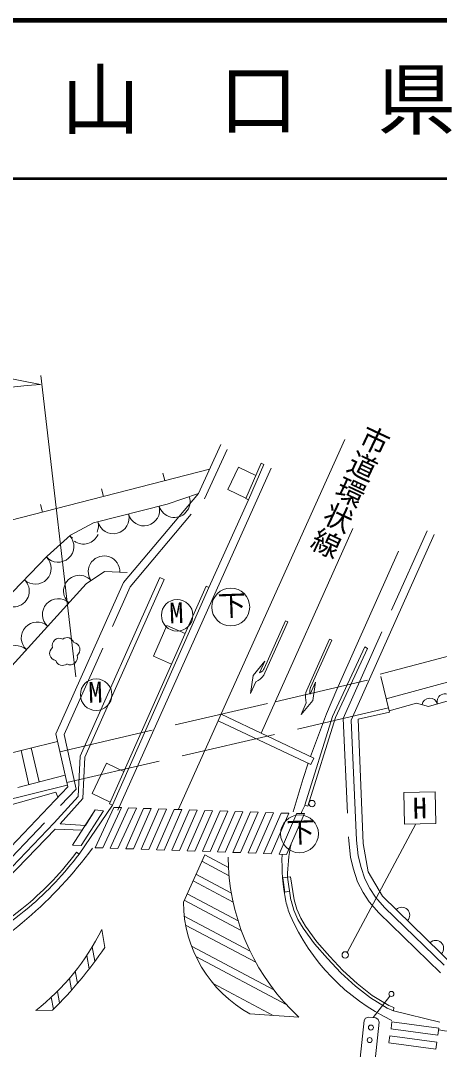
# Model space of a CAD drawing. Units: millimetres, scale not verified, with parts at other scales. Extents: x 40000 to 212862254, y 20000 to 40005403.
# Drawn here: x 335302 to 361830, y 314844 to 380000 of the extents above; entities that cross this region are included whole.
import ezdxf
from ezdxf.enums import TextEntityAlignment as Align

# ---------------------------------------------------------------- set-up
doc = ezdxf.new("R2010")
doc.units = ezdxf.units.MM
doc.header["$LTSCALE"] = 1000
doc.linetypes.add('DASHED', pattern=[7.5, 6, -1.5])
for name, color, linetype, lineweight in [('M-BGD', 7, 'Continuous', 13), ('M-STR-HTXT', 7, 'Continuous', 13), ('M-STR-STRC', 7, 'Continuous', 13), ('M-TTL', 2, 'Continuous', 140), ('M-TTL-LINE', 7, 'Continuous', 50), ('M-TTL-TXT', 7, 'Continuous', 13)]:
    doc.layers.add(name, color=color, linetype=linetype, lineweight=lineweight)
doc.styles.add('@ＭＳ ゴシック', font='')
doc.styles.add('ＭＳ ゴシック', font='')
doc.styles.get('@ＭＳ ゴシック').set_extended_font_data('@MS Gothic')
doc.styles.get('ＭＳ ゴシック').set_extended_font_data('MS Gothic')

msp = doc.modelspace()

# ---------------------------------------------------------------- linework, layer by layer
at = {"layer": 'M-BGD'}
for p, q in [((346561, 350041), (347995, 353156)), ((349560, 349738), (350533, 351971)), ((350716, 351889), (349743, 349659)), ((350533, 351971), (350716, 351889)), ((347276, 351593), (302850, 340174)), ((344433, 350863), (344309, 351347)), ((348429, 350307), (349112, 351720)), ((349112, 351720), (350196, 351197)), ((340559, 349867), (340435, 350351)), ((341823, 344417), (346561, 350041)), ((344590, 349381), (346561, 350041)), ((349568, 349757), (348429, 350307)), ((336685, 348871), (336560, 349355)), ((339926, 348184), (344590, 349381)), ((349743, 349659), (347230, 344094)), ((349743, 349659), (349560, 349738)), ((338459, 347402), (339926, 348184)), ((336982, 346075), (338459, 347402)), ((356234, 335703), (361504, 347463)), ((334285, 343282), (336982, 346075)), ((358071, 338600), (384600, 345621)), ((344123, 344735), (339074, 333421)), ((340612, 345112), (339454, 344338)), ((342047, 345045), (340612, 345112)), ((344397, 344613), (344123, 344735)), ((339454, 344338), (334350, 338700)), ((337540, 334834), (341823, 344417)), ((339371, 333350), (344397, 344613)), ((347047, 344176), (340937, 330403)), ((341114, 330309), (347230, 344094)), ((347230, 344094), (347047, 344176)), ((358460, 337046), (386109, 344542)), ((343712, 339748), (344571, 341686)), ((344571, 341686), (345718, 341178)), ((355061, 335928), (357101, 340329)), ((357282, 340242), (355249, 335858)), ((357101, 340329), (357282, 340242)), ((344858, 339241), (343712, 339748)), ((358662, 336210), (358120, 338458)), ((364475, 337516), (361145, 336570)), ((356679, 335760), (358662, 336210)), ((358640, 336296), (360380, 336769)), ((361145, 336570), (360380, 336769)), ((353308, 330302), (355061, 335928)), ((355249, 335858), (353500, 330244)), ((356585, 328086), (356234, 335703)), ((356991, 327882), (356682, 335765)), ((329612, 332368), (337647, 334353)), ((338285, 331481), (337540, 334834)), ((335344, 333784), (335825, 331609)), ((335980, 333941), (336486, 331781)), ((339074, 333421), (338945, 330858)), ((339371, 333350), (339239, 330736)), ((339836, 331052), (340750, 332965)), ((340750, 332965), (341842, 332443)), ((338124, 332207), (335125, 331427)), ((338262, 331585), (330225, 329589)), ((330339, 329091), (337542, 331131)), ((332393, 325269), (338285, 331481)), ((337542, 331131), (337655, 330811)), ((340982, 330505), (339836, 331052)), ((337440, 329184), (338945, 330858)), ((337800, 329136), (339239, 330736)), ((340937, 330403), (341114, 330309)), ((340016, 330011), (338591, 327781)), ((339007, 327214), (341114, 330309)), ((340546, 329961), (339134, 327749)), ((339420, 329030), (340016, 330011)), ((340016, 330011), (340546, 329961)), ((353500, 330244), (353308, 330302)), ((332941, 324517), (337440, 329184)), ((337800, 329136), (339420, 329030)), ((337495, 328797), (333109, 324262)), ((339212, 328737), (337495, 328797)), ((339134, 327749), (338591, 327781)), ((356086, 328048), (356199, 327025)), ((356692, 327109), (356585, 328086)), ((357311, 326100), (356991, 327882)), ((338853, 327341), (339007, 327214)), ((356870, 326357), (356692, 327109)), ((356363, 326328), (356641, 325463)), ((357103, 325657), (356870, 326357)), ((358228, 324546), (357311, 326100)), ((352404, 325772), (351904, 325701)), ((351904, 325701), (352035, 324811)), ((352428, 324292), (352206, 325742)), ((352626, 324322), (352404, 325772)), ((356641, 325463), (356991, 324780)), ((357422, 325035), (357103, 325657)), ((352035, 324811), (352342, 324856)), ((356991, 324780), (357389, 324193)), ((357787, 324496), (357422, 325035)), ((358353, 323830), (357787, 324496)), ((362819, 320056), (358228, 324546)), ((352430, 324278), (352612, 323656)), ((352800, 323725), (352626, 324322)), ((357389, 324193), (357987, 323488)), ((362130, 320170), (358353, 323830)), ((352612, 323656), (352870, 323065)), ((353048, 323157), (352800, 323725)), ((352870, 323065), (353190, 322531)), ((353357, 322642), (353048, 323157)), ((353190, 322531), (353916, 321541)), ((354072, 321666), (353357, 322642)), ((353916, 321541), (354739, 320601)), ((354888, 320734), (354072, 321666)), ((354739, 320601), (355578, 319694)), ((355721, 319834), (354888, 320734)), ((355578, 319694), (356510, 318855)), ((356628, 319017), (355721, 319834)), ((356510, 318855), (357463, 318104)), ((357575, 318268), (356628, 319017)), ((357463, 318104), (358524, 317456)), ((358634, 317623), (357575, 318268)), ((358692, 318226), (357634, 316864)), ((358524, 317456), (358924, 317287)), ((358953, 317489), (358634, 317623)), ((358953, 317489), (358924, 317287)), ((356811, 314290), (357059, 316677)), ((357059, 316677), (357155, 316828)), ((357155, 316828), (357322, 316891)), ((357322, 316891), (357799, 316842)), ((357799, 316842), (357950, 316746)), ((357950, 316746), (358013, 316579)), ((361864, 316573), (358924, 317287)), ((358013, 316579), (357766, 314192))]:
    msp.add_line(p, q, dxfattribs=at)
at = {"layer": 'M-BGD', "linetype": 'DASHED'}
for p, q in [((346944, 349719), (348377, 352834)), ((342251, 344149), (346944, 349719)), ((355733, 335807), (361057, 347686)), ((338064, 334781), (342251, 344149)), ((351432, 336862), (358130, 338416)), ((337791, 333697), (351432, 336862)), ((338226, 331745), (358598, 336472)), ((355733, 335807), (356086, 328048)), ((338830, 331330), (338064, 334781)), ((332680, 324845), (338830, 331330)), ((356199, 327025), (356363, 326328)), ((357987, 323488), (361895, 319702))]:
    msp.add_line(p, q, dxfattribs=at)
at = {"layer": 'M-BGD'}
for centre, radius in [((348613, 342860), 1200), ((345219, 342338), 1000), ((340089, 337308), 1000), ((353761, 330415), 200), ((352967, 328498), 1200), ((355863, 320829), 200), ((358788, 318354), 160), ((357495, 316230), 160), ((357412, 315435), 160)]:
    msp.add_circle(centre, radius, dxfattribs=at)
for centre, radius, start, end in [((343109, 349001), 1000, 194.39572, 14.39572), ((345037, 349531), 1000, 196.30119, 18.53142), ((341172, 348504), 1000, 194.39572, 14.39572), ((339235, 348007), 1000, 336.30982, 14.39572), ((337677, 346700), 1000, 222.18034, 41.95922), ((339165, 348037), 1000, 221.93728, 234.61915), ((339296, 347849), 1000, 234.61915, 336.30982), ((336242, 345309), 1000, 226.00554, 46.00554), ((340589, 345099), 998, 358.10262, 213.88457), ((339023, 343872), 997, 42.2882, 228.22822), ((334855, 343869), 999, 224.24233, 46.15956), ((337688, 342387), 1000, 47.8406, 227.8406), ((336346, 340905), 1000, 47.8406, 227.8406), ((337758, 340436), 450, 61.47738, 199.18519), ((338241, 340471), 450, 17.94631, 126.68428), ((335003, 339423), 1000, 47.78188, 227.65967), ((337593, 339921), 450, 125.44539, 263.1532), ((338615, 340162), 450, 305.44539, 83.1532), ((337968, 339613), 450, 197.94631, 306.68428), ((338451, 339648), 450, 241.47738, 19.18519), ((361220, 336597), 494, 15.26579, 170.60159), ((362178, 336863), 500, 15.86033, 195.86033), ((362292, 325717), 10085, 152.96327, 156.21384), ((362292, 325717), 10085, 167.84811, 179.85767), ((323200, 338958), 19492, 309.84201, 323.41834), ((322892, 339248), 20112, 309.99152, 323.25125), ((316750, 347270), 30009, 297.50105, 309.13051), ((319053, 343776), 26049, 296.56792, 310.05972), ((359451, 323350), 500, 315.6371, 135.6371), ((361596, 321252), 500, 315.6371, 135.6371)]:
    msp.add_arc(centre, radius, start, end, dxfattribs=at)
at = {"layer": 'M-STR-HTXT'}
for p, q in [((336573, 356957), (333872, 357481)), ((338799, 338442), (336589, 357531)), ((359569, 331106), (361566, 331150)), ((359613, 329109), (359569, 331106)), ((361566, 331150), (361610, 329153)), ((355993, 320987), (360342, 329125)), ((361610, 329153), (359613, 329109))]:
    msp.add_line(p, q, dxfattribs=at)
msp.add_lwpolyline([(60408, 320076), (70885, 321583), (105542, 326657), (137403, 331224), (195648, 339702), (236062, 345549), (257125, 348336), (287310, 351924), (321858, 355438), (335727, 356899), (336573, 356957)], dxfattribs=at)
at = {"layer": 'M-STR-STRC'}
for p, q in [((348012, 336098), (355838, 353465)), ((341472, 329995), (351178, 351657)), ((356341, 347842), (350539, 334865)), ((359233, 346403), (356612, 340530)), ((352083, 341976), (350737, 338966)), ((352223, 341914), (350780, 338686)), ((352223, 341914), (352083, 341976)), ((354868, 340828), (353425, 337600)), ((354868, 340828), (355007, 340765)), ((355007, 340765), (353662, 337755)), ((356612, 340530), (355327, 337645)), ((350778, 339432), (350041, 338532)), ((350445, 338687), (350778, 339432)), ((349862, 337383), (350041, 338532)), ((350344, 338211), (350195, 338128)), ((350519, 338728), (350445, 338687)), ((349862, 337383), (350195, 338128)), ((353649, 337351), (353982, 338096)), ((353982, 338096), (353803, 336947)), ((355328, 337646), (354669, 336104)), ((353066, 336048), (353803, 336947)), ((353361, 336958), (353399, 336792)), ((353630, 337434), (353649, 337351)), ((353066, 336048), (353399, 336792)), ((345309, 330063), (347814, 335655)), ((347814, 335655), (348012, 336098)), ((347814, 335657), (353682, 332884)), ((353874, 333291), (347998, 336067)), ((353659, 333401), (354669, 336104)), ((353197, 332003), (353517, 332972)), ((353682, 332884), (353874, 333291)), ((352577, 329885), (353198, 332005)), ((341200, 330173), (340028, 327619)), ((341687, 330157), (340515, 327603)), ((342146, 330142), (340974, 327587)), ((341200, 330173), (341687, 330157)), ((342634, 330125), (341462, 327571)), ((343096, 330110), (341978, 327554)), ((342146, 330142), (342634, 330125)), ((343580, 330093), (342462, 327537)), ((344064, 330077), (342946, 327521)), ((343580, 330093), (343096, 330110)), ((344548, 330061), (343430, 327505)), ((343914, 327488), (345032, 330044)), ((344548, 330061), (344064, 330077)), ((345516, 330028), (344398, 327472)), ((344882, 327456), (346000, 330012)), ((345516, 330028), (345032, 330044)), ((346484, 329995), (345366, 327439)), ((345850, 327423), (346968, 329979)), ((346484, 329995), (346000, 330012)), ((347452, 329963), (346334, 327407)), ((346818, 327390), (347936, 329946)), ((347452, 329963), (346968, 329979)), ((347302, 327374), (348420, 329930)), ((348904, 329914), (347785, 327358)), ((348420, 329930), (347936, 329946)), ((348269, 327341), (349388, 329897)), ((349872, 329881), (348753, 327325)), ((349388, 329897), (348904, 329914)), ((349237, 327309), (350356, 329865)), ((350840, 329848), (349721, 327292)), ((350356, 329865), (349872, 329881)), ((351324, 329832), (350205, 327276)), ((350689, 327260), (351808, 329816)), ((351324, 329832), (350840, 329848)), ((352292, 329800), (351171, 327238)), ((351671, 327216), (352795, 329795)), ((352294, 329804), (351808, 329816)), ((352151, 327194), (353276, 329780)), ((353276, 329780), (352798, 329791)), ((340028, 327619), (340515, 327603)), ((340974, 327587), (341462, 327571)), ((341978, 327554), (342462, 327537)), ((342946, 327521), (343430, 327505)), ((343923, 327488), (344398, 327472)), ((344882, 327456), (345366, 327439)), ((345614, 324176), (346965, 327173)), ((345850, 327423), (346334, 327407)), ((346818, 327390), (347302, 327374)), ((348471, 326373), (346965, 327173)), ((347785, 327358), (348269, 327341)), ((348753, 327325), (349237, 327309)), ((349721, 327292), (350205, 327276)), ((350689, 327260), (351171, 327238)), ((351671, 327216), (352151, 327194)), ((348509, 325843), (346779, 326762)), ((348471, 326373), (348450, 327019)), ((348654, 324747), (346409, 325940)), ((348764, 324179), (346224, 325529)), ((349075, 322995), (345853, 324707)), ((349283, 322375), (345668, 324296)), ((349836, 321062), (345670, 323276)), ((350200, 320359), (345755, 322721)), ((340450, 322446), (340631, 321296)), ((339841, 321338), (340015, 320432)), ((351344, 318618), (346125, 321392)), ((339489, 320785), (339649, 319950)), ((352120, 317696), (346403, 320735)), ((338391, 319338), (338530, 318614)), ((338763, 319789), (338905, 319048)), ((351305, 316997), (347497, 319021)), ((337246, 318145), (337391, 317387)), ((337632, 318519), (337773, 317784)), ((336266, 317308), (337329, 317325)), ((352920, 316894), (349815, 317093)), ((358761, 316152), (361733, 315744)), ((358764, 316170), (358825, 316597)), ((358825, 316597), (361797, 316189)), ((361797, 316189), (361733, 315744)), ((358636, 315279), (358697, 315706)), ((358697, 315706), (361669, 315299)), ((358633, 315261), (361605, 314853)), ((361669, 315299), (361605, 314853))]:
    msp.add_line(p, q, dxfattribs=at)
for centre, radius, start, end in [((350272, 339174), 510, 299.04021, 335.91011), ((349849, 339102), 1020, 299.04021, 335.91011), ((354356, 337184), 1020, 155.91011, 192.78001), ((354127, 337547), 510, 155.91011, 192.78001), ((317172, 344542), 28332, 298.47504, 323.22195), ((364769, 326738), 12912, 177.91764, 191.214), ((362374, 327115), 13923, 183.05555, 227.23023), ((353777, 324237), 8164, 180.42904, 241.07099), ((357368, 325406), 5395, 192.62676, 202.41948), ((364494, 328608), 13206, 203.47041, 244.53301), ((327035, 329096), 14972, 308.06464, 333.63411), ((317692, 337016), 27808, 314.92243, 325.57787), ((340867, 152771), 164641, 80.58021, 82.70159)]:
    msp.add_arc(centre, radius, start, end, dxfattribs=at)
at = {"layer": 'M-TTL'}
msp.add_line((680000, 380000), (40000, 380000), dxfattribs=at)
at = {"layer": 'M-TTL-LINE'}
msp.add_line((40000, 370000), (680000, 370000), dxfattribs=at)

# ---------------------------------------------------------------- texts
at = {"layer": 'M-BGD'}
for s, height, rotation, style, p in [('市道環状線', 1320, 244.77, '@ＭＳ ゴシック', (357152, 354690)), ('下', 1319, 2.084, 'ＭＳ ゴシック', (347823, 341890)), ('M', 1319, 2.084, 'ＭＳ ゴシック', (344763, 341422)), ('M', 1319, 2.084, 'ＭＳ ゴシック', (339632, 336392)), ('下', 1319, 2.084, 'ＭＳ ゴシック', (352178, 327528))]:
    msp.add_text(s, height=height, rotation=rotation, dxfattribs=dict(at, style=style)).set_placement(p, align=Align.BOTTOM_LEFT)
at = {"layer": 'M-STR-HTXT', "style": 'ＭＳ ゴシック'}
msp.add_text('H', height=1320, rotation=1.261, dxfattribs=at).set_placement((360590, 330129), align=Align.MIDDLE_CENTER)
at = {"layer": 'M-TTL-TXT', "style": 'ＭＳ ゴシック'}
msp.add_text('山\u3000口\u3000県', height=3666, dxfattribs=at).set_placement((350375, 375000), align=Align.MIDDLE_CENTER)

doc.saveas('drawing.dxf')
